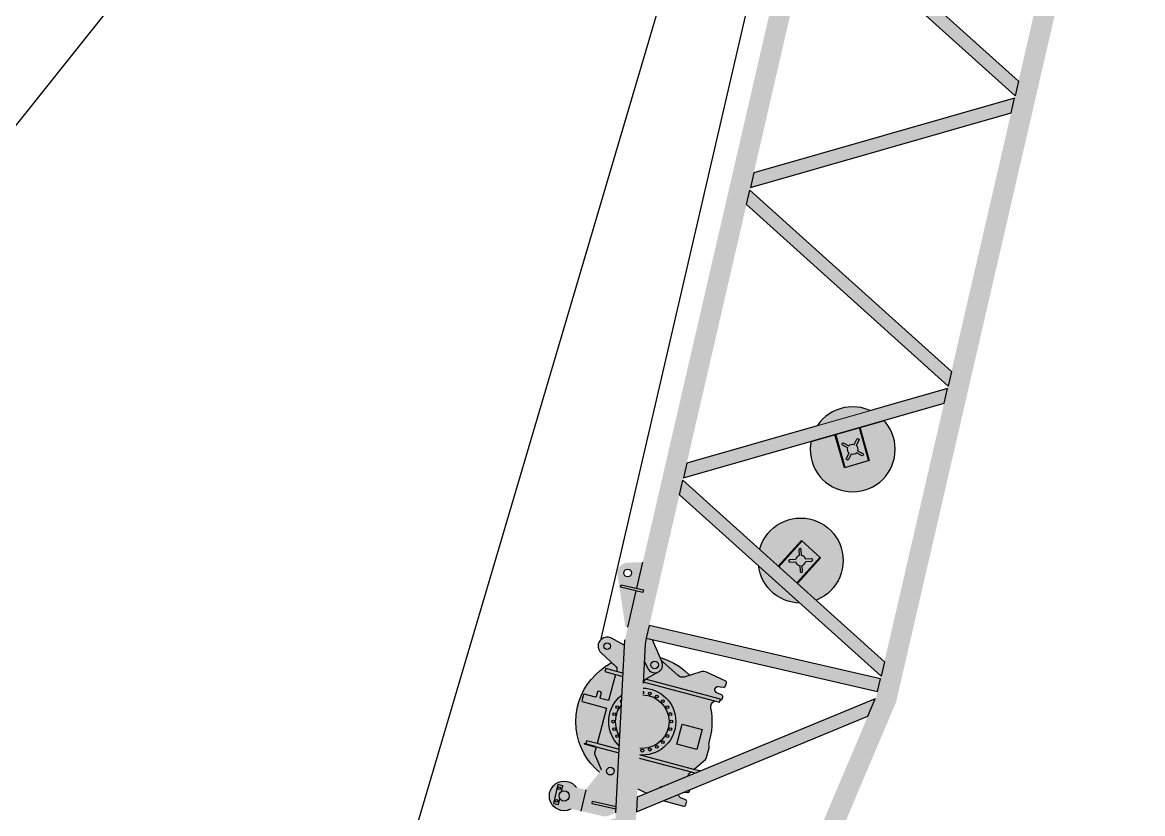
# Model space of a CAD drawing. Header units: millimetres. Extents: x -7937 to 19259, y -19600 to 24975.
# Drawn here: x -3105 to 5588, y 6346 to 12487 of the extents above; entities that cross this region are included whole.
import ezdxf
from ezdxf.enums import TextEntityAlignment as Align

# ---------------------------------------------------------------- set-up
doc = ezdxf.new("R2010")
doc.units = ezdxf.units.MM
doc.set_wipeout_variables(frame=1)
doc.layers.add('Техника. Кран LR 1400-2', color=250, linetype='Continuous')
doc.layers.add('Техника. Кран LR 1400-2 Штриховка', color=7, linetype='Continuous', true_color=0xffd147)
doc.styles.get("Standard").update_dxf_attribs({"font": ''})
doc.styles.get('Standard').set_extended_font_data('Mipgost')

# ---------------------------------------------------------------- blocks, each defined once
blk = doc.blocks.new('LR 1400-2-20241214.174253')
at = {"color": 0, "linetype": 'ByBlock', "lineweight": -2, "transparency": 16777216}
blk.add_wipeout([(6.60967891686505, -124.82512625516392), (44.39105382181879, -116.85219014032191), (77.9364568068786, -97.72875063353058), (104.04485133759954, -69.27964282628545), (120.2248699742795, -34.2195943819861), (124.93255061853415, 4.105824636619218), (117.71866755256542, 42.03944944509931), (99.27159835406019, 75.96150182972906), (71.35163615421789, 102.63500386375745), (36.62301542599471, 119.5146632890901), (6.609647994162515, 124.82512789254542), (-279.97223250265324, 140), (-8551, 140), (-8551, 143), (-8973.633902511327, 314.8446520787538), (-8973.633902511327, 314.8446520787538), (-8988.305366481673, 319.0161977137532), (-9003.53209558472, 319.9108310690881), (-9018.591119601457, 317.4860746521508), (-9032.767431006767, 311.85705671313826), (-9032.767431006767, 311.8570567131392), (-9253.96672736737, 194.68153839110164), (-9253.96672736737, 194.68153839110164), (-9211.736810735722, 239.93233000053806), (-9161.585373382117, 276.20674703739496), (-9105.388686366141, 302.1476870439774), (-9045.249186288955, 316.784644735465), (-9034.180974371731, 318.1692332564271), (-9034.180974371731, 318.1692332564271), (-9023.913612725493, 322.1519665152655), (-9019.130559143605, 332.0718091459976), (-9022.408164302622, 342.5855232284375), (-9031.980974371778, 348.0299870923618), (-9031.980974371778, 353.2787876125658), (-9034.180974371731, 353.2787876125658), (-9034.180974371731, 354), (-9152.863648276543, 354), (-9178.951363123953, 346.6547902824823), (-9428.550000000047, 194), (-9468.050000000047, 194), (-9468.050000000047, 171.70826660911553), (-9535.995345709147, 159.78868959023475), (-9547.471494381316, 206.0409361104821), (-9547.471494381316, 206.0409361104821), (-9558.886352614285, 227.5048828938834), (-9579.07487708924, 241.04827536119137), (-9603.264500620302, 243.4694555331298), (-9625.73679620472, 234.19605641705402), (-9641.17931316633, 215.42030956400504), (-9645.279339900473, 202.45852581539566), (-9656, 140), (-9656, -140.0000000000009), (-9645.322560728528, -204.20274363766657), (-9645.322560728528, -204.20274363766657), (-9635.624027088552, -226.49485985023966), (-9616.558373444856, -241.57799119419724), (-9592.632720318801, -245.8864854198364), (-9569.50309210939, -238.40181449221382), (-9552.637332925313, -220.89335461861901), (-9547.471494381316, -208.04093611054213), (-9536.00435964414, -161.82501839380802), (-9415.550000000047, -182.45857598312523), (-9415.550000000047, -195.9999999999991), (-9336.49802112719, -195.9999999999991), (-9231.096107242862, -214.05510789801974), (-9231.096107242862, -214.05510789801974), (-9244.665744712358, -198.40280583780986), (-9257.17724846297, -181.89244864191642), (-9268.576508574217, -164.59544052623914), (-9278.814225371927, -146.58658782520797), (-9278.814225371927, -146.58658782520797), (-9002.919102980755, -160.4871472021332), (-8551, -143.0000000000009), (-8551, -140.0000000000009), (-1150.030000000028, -140.0000000000009), (-1150.030000000028, -150), (-1123.6576747400677, -261.5078533574715), (-1123.6576747400677, -261.5078533574715), (-1112.478963090025, -283.0957297200421), (-1092.4402245655156, -296.859775576796), (-1068.2786169537317, -299.54617048719865), (-1045.7059442940936, -290.51985069443253), (-1030.0583864033351, -271.91463819750425), (-1024.9999999999995, -249.9999999999991), (-1024.9999999999995, -215.0000000000009), (-296.1199999998789, -215.0000000000009), (-296.1199999998789, -150.00207924330607), (-199.99302473314947, -135.76505137630738)], dxfattribs=at)
blk = doc.blocks.new('LR 1400-2-20241213.210448')
at = {"color": 0, "linetype": 'ByBlock', "lineweight": -2, "transparency": 16777216}
for points in [[(4139.999999999767, 923.7473806318012, 2.220446049250313e-16), (4139.999999999767, 480, 1.110223024625157e-16), (4239.999999999767, 480, -0.9999999999999999)], [(3899.999999999767, 130, 5.551115123125783e-17), (-3900.000000000233, 130)]]:
    blk.add_lwpolyline(points, format="xyb", dxfattribs=at)
blk = doc.blocks.new('LR 1400-2-20241213.21350401')
at = {"color": 0, "linetype": 'ByBlock', "lineweight": -2, "transparency": 16777216}
blk.add_blockref('LR 1400-2-20241213.210448', (0, 0), dxfattribs=at)
blk = doc.blocks.new('*U44')
at = {"color": 0, "linetype": 'ByBlock', "lineweight": -2, "transparency": 16777216}
blk.add_circle((0, 0), 11.00000000011537, dxfattribs=at)
blk = doc.blocks.new('*U45')
at = {"color": 0, "linetype": 'ByBlock', "lineweight": -2, "transparency": 16777216}
for p, rotation in [((-1844770.749957799, 246269.8969213701), 225), ((-1844715.755134391, 246290.5264993233), 210), ((-1844657.294886482, 246296.2194337737), 194.9999999999999), ((-1844599.353183358, 246286.5877606464), 180), ((-1844545.878656332, 246262.287862548), 165), ((-1844855.843675547, 246190.3734212787), 255), ((-1844818.531550375, 246235.7365715596), 240), ((-1844500.515506051, 246224.9757373764), 150), ((-1844466.35515624, 246177.1941448009), 135.0000000000001), ((-1844889.775246772, 246078.9571911281), 285.0000000000001), ((-1844880.143573645, 246136.8988942528), 269.9999999999999), ((-1844445.725578287, 246122.1993213927), 120.0000000000001), ((-1844884.082312322, 246020.4969432191), 299.9999999999999), ((-1844449.664316964, 246005.797370359), 90.00000000000004), ((-1844440.032643837, 246063.7390734837), 105), ((-1844863.452734369, 245965.5021198109), 315), ((-1844829.292384558, 245917.7205272354), 329.9999999999999), ((-1844511.276340234, 245906.9596930522), 60.00000000000002), ((-1844473.964215062, 245952.3228433331), 75.00000000000001), ((-1844783.929234277, 245880.4084020638), 344.9999999999999), ((-1844672.513004127, 245846.4768308381), 15.00000000000002), ((-1844614.052756218, 245852.1697652884), 30.00000000000007), ((-1844559.057932809, 245872.7993432416), 45.00000000000005)]:
    blk.add_blockref('*U44', p, dxfattribs=dict(at, rotation=rotation))
blk.add_blockref('*U44', (-1844730.454707251, 245856.1085039654), dxfattribs=at)
blk = doc.blocks.new('LR 1400-2-20241214.182441')
at = {"color": 0, "linetype": 'ByBlock', "lineweight": -2, "transparency": 16777216}
blk.add_wipeout([(509.0087378640359, 78.32690966722839), (491.1743503765848, 154.83138419615352), (461.91179089865716, 227.73339111503242), (421.9019124966619, 295.336716700813), (372.07562650859, 356.0684318473029), (313.5922429950788, 408.5154894655434), (247.81249702884708, 451.4576019033068), (176.2668884208389, 483.8956334235643), (100.62007152384946, 505.0748471330685), (22.632123657404886, 514.5024654738916), (-55.882406677094565, 511.95913569730624), (-133.09671896425922, 497.50403355239837), (-207.21426491066217, 471.4734864416989), (-276.5105488012115, 434.47314807892303), (-339.3732514054851, 387.3639067213494), (-394.3397438696009, 331.24185485052226), (-440.1311187564917, 267.41278634746686), (-475.68194643310227, 197.36181453759514), (-500.1650644615314, 122.7188180033886), (-513.0108232184277, 45.2205181384295), (-513.920339954092, -33.32992921425637), (-502.8724529086009, -111.1048878566728), (-480.1242136832653, -186.29476491566538), (-446.2049064114044, -257.15011470801767), (-401.9037328846089, -322.0223431586288), (-348.2514501651238, -379.4020657005508), (-286.49638792270844, -427.9542261821907), (-218.0754035014971, -466.5491596687492), (-144.58045050640365, -494.2888763985309), (-67.72153875902414, -510.5279553443346), (10.71305256487336, -514.8885612486445), (88.89838289385017, -507.26923573070667), (165.01531122136407, -487.84725792247025), (237.29282212764267, -457.07451970839054), (304.04923206172873, -415.6670115400427), (363.73131713558996, -364.58816345949265), (414.9504520424463, -305.02642893645543), (456.51491925374535, -238.3676330769414), (487.4576367554955, -166.1627285786568), (507.0586591816744, -90.09170965654721), (514.8619288100009, -11.92452355453156), (514.9999999999584, -2.2737367544323206e-13)], dxfattribs=at)
at = {"layer": 'Техника. Кран LR 1400-2 Штриховка', "true_color": 0xadadad, "transparency": 16777216}
h = blk.add_hatch(color=253, dxfattribs=at)
h.dxf.hatch_style = 1
edge = h.paths.add_edge_path()
edge.add_arc((0, 0), 514.999999999958, 0, 360)
at = {"color": 0, "linetype": 'ByBlock', "lineweight": -2, "transparency": 16777216}
blk.add_circle((0, 0), 514.999999999958, dxfattribs=at)
blk.add_wipeout([(-566.6660007522441, -459.57340693939466), (-565.7189708961249, -465.34898871302084), (-562.6338099383091, -470.32251786610664), (-557.8802056675864, -473.73681967022287), (-552.1818512426689, -475.0720976263982), (-552.1818512426689, -475.0720976263983), (-530.8456600750796, -475.7940587318151), (-530.8456600750796, -475.7940587318151), (-525.6003951675966, -474.958383586154), (-520.9775203910899, -472.34300871828407), (-517.5595335031487, -468.2774801508516), (-515.7771123382262, -463.27406814607093), (-515.7771123382262, -463.2740681460708), (-510.6041179969907, -437.99274348141614), (-510.2659376049413, -427.99846341612295), (-510.2659376049413, -427.99846341612295), (-503.89721259349284, -411.98473987246473), (-488.7969894212784, -403.67912369101975), (-471.8622558346855, -406.8751835082461), (-460.82790745101823, -420.1131272969171), (-459.29510927153746, -429.72318341583), (-459.63328966498364, -439.71746348118165), (-456.1810792027972, -465.2906425987602), (-456.1810792027972, -465.2906425987602), (-454.64811448098686, -470.58404943242215), (-451.3072409758825, -474.96682263758134), (-446.6092367237801, -477.847602530631), (-441.18799496488634, -478.83769067650417), (-416.1460979273542, -479.67519300541596), (-416.1460979273542, -479.67519300541596), (-413.5478646870331, -479.4221736962727), (-411.10365031340893, -478.5053035649687), (-408.9800239767056, -476.98706579572183), (-407.3217073022386, -474.97092578344746), (-407.3217073022387, -474.97092578344746), (-389.92866324493656, -447.0690977848136), (-389.92866324493656, -447.0690977848136), (-385.97343419840126, -442.4955905635984), (-380.8651698574897, -439.26040269634336), (-375.0398779601977, -437.6396684724783), (-368.9947669855318, -437.77172307117144), (-368.9947669855318, -437.77172307117144), (-324.987965830136, -439.2607985397916), (-324.987965830136, -439.2607985397916), (-322.0474298256241, -439.5791258902299), (-319.18599611609244, -440.32764537683227), (-316.46624485977594, -441.4899867206865), (-313.9476575898006, -443.04072927165544), (-295.6003665479365, -456.3033643356757), (-298.1015829998067, -530.2220725437509), (-273.1158828367478, -531.0675235240487), (-271.1832977267912, -473.95363610697666), (-176.04716774541868, -542.7243211418972), (-176.04716774541868, -542.7243211418972), (-172.26928684079817, -545.0504349686909), (-168.18965995650788, -546.7939469846156), (-163.89750939230436, -547.9167262144308), (-159.486705385614, -548.394217239751), (-81.10810707230097, -551.0463447503861), (-81.10810707230097, -551.0463447503861), (-75.23925099922346, -550.6681600481547), (-69.5569435252883, -549.1522850377526), (-64.27955254005069, -546.5569739457187), (-59.609885219484354, -542.9819631218562), (-59.609885219484326, -542.9819631218562), (-59.609885219484326, -542.9819631218562), (-58.802106849514345, -542.297333730379), (-57.86938370030932, -541.7960844654395), (-56.852677097177846, -541.5002281120954), (-55.796636569779146, -541.422757452121), (-55.796636569779096, -541.422757452121), (-55.796636569779245, -541.4227574521209), (15.623243098817923, -543.3194766475514), (86.70357441531932, -536.1095352109236), (156.28790788143155, -519.9102361007734), (223.24413330526946, -494.9851356481089), (223.2441333052706, -494.98513564810844), (223.2441333052706, -494.98513564810844), (239.15537457076528, -490.780181446028), (255.5698945704982, -491.9687821480046), (270.7093492079018, -498.42216511605864), (282.93353457935194, -509.4411728052654), (282.93353457935194, -509.4411728052654), (281.5666607823227, -549.8365352858673), (297.4044690812011, -550.3724454451003), (298.822903273162, -556.486168550211), (298.822903273162, -556.486168550211), (300.06634089885813, -559.4974534873504), (302.211735271038, -561.9492399971136), (305.03137478656726, -563.5812960942209), (308.22598363738547, -564.22039576713), (326.3979989332151, -564.8451396151794), (326.3979989332151, -564.8451396151794), (331.7112404192169, -564.0629645263733), (336.40841340374755, -561.4593326569426), (339.8873959882028, -557.3679987503568), (341.70222384342964, -552.3134233167511), (346.87521818513096, -527.0320986522128), (347.21339857718016, -517.0378185869193), (347.21339857718016, -517.0378185869193), (353.5821235887563, -501.02409504354716), (368.6823467609586, -492.7184788625335), (385.6170803472403, -495.9145386802297), (396.65142873025513, -509.1524824691603), (398.0787562252959, -515.4286469089566), (397.84604651760367, -528.756818651862), (401.29825697979004, -554.3299977694986), (401.29825697979004, -554.3299977694986), (402.7672576317395, -559.495689402007), (405.96171917350364, -563.8128352665551), (410.47214950097447, -566.7280284365912), (415.7203649105509, -567.867575702956), (415.72036491055087, -567.867575702956), (441.0191423776564, -568.7236204043147), (441.0191423776564, -568.7236204043147), (444.5434859561048, -568.3207294025343), (447.70596116400276, -566.7138475220909), (450.10934153469344, -564.1048090762176), (451.4517476130282, -560.8213254476432), (451.4517476130282, -560.8213254476432), (485.85398117452917, -399.1554323993622), (485.85398117452917, -399.15543239936244), (487.14974024942705, -388.1478009115268), (486.39867379954904, -377.08964366268845), (483.6264113296206, -366.35831087733527), (478.9275539419619, -356.320000172709), (410.5385580142033, -239.67700597690407), (410.5385580142033, -239.67700597690407), (405.48270893348166, -227.72335781162963), (403.6738465633275, -214.87114666677041), (405.2338530012542, -201.986361286337), (410.05761419329843, -189.93718528345903), (410.05761419329843, -189.93718528345903), (502.7511789230636, -24.594007130421005), (502.7511789230636, -24.594007130421005), (508.65401361460596, -9.685340437561763), (510.39955847616244, 6.254072132879628), (507.8632650197881, 22.08691822755236), (501.2261033952242, 36.68348924693464), (501.2261033952242, 36.683489246934414), (501.2261033952242, 36.683489246934414), (495.73190565505314, 47.86508164058887), (492.6653669136648, 59.9402858795861), (492.1587011739579, 72.38847880443018), (494.2337533598771, 84.6729558259251), (494.2337533598771, 84.6729558259251), (576.190133598168, 379.2607531120889), (576.190133598168, 379.2607531120889), (578.0324870195918, 408.02889058864935), (568.1253250782598, 435.1000586880857), (548.1488215646312, 455.88320828985934), (521.4908284011207, 466.8536868798724), (492.67232361198995, 466.15099084418534), (466.5806903563772, 453.89429169415644), (447.69189621834124, 432.2534275116054), (372.8629731130791, 298.77650276251416), (372.8629731130791, 298.77650276251416), (367.92960815748455, 292.2554050820945), (361.4186545380454, 287.30865991904284), (353.81382405526494, 284.30377089100284), (345.6800948153254, 283.46397722943266), (345.68009481532545, 283.46397722943266), (334.79015519516577, 283.8324644067329), (337.6649570199666, 368.7917797355917), (312.6792568573732, 369.6372307159477), (309.80445503257255, 284.6779153869725), (99.92457366269115, 291.77970362122915), (102.12274621147695, 356.74252404522895), (107.28897643927517, 361.5705738817928), (147.26609670138026, 360.21785231318836), (152.4323269296441, 365.04590214992686), (153.10868771420832, 385.03446228039707), (148.2806378775279, 390.20069250912684), (108.30351761635426, 391.5534140768002), (103.47546777920832, 396.719644306228), (106.51909130718592, 486.66816489328676), (101.69104147236827, 491.8343951217835), (51.7196411448534, 493.5252970824952), (46.55341091752082, 488.6972472459315), (39.95889327023209, 293.8087859737575), (-244.8780885874292, 303.446927148791), (-242.0032867626286, 388.4062424776498), (-266.98898692568747, 389.25169345806376), (-266.59464261354856, 400.9057916678141), (-270.5923546398989, 401.04106382466875), (-273.52332038478903, 314.4219303510622), (-269.52560835890455, 314.2866581942658), (-269.86378875048814, 304.29237812903057), (-321.012973090168, 306.02313323109433), (-321.012973090168, 306.02313323109433), (-322.6722534784866, 305.94120378519347), (-324.2950725129967, 305.585701011089), (-325.8366416241861, 304.9664365146166), (-327.2544146785511, 304.10050152428494), (-465.4094725889154, 203.0597529042284), (-465.4094725889154, 203.0597529042284), (-475.37579996970715, 193.87423271768444), (-483.0261675692681, 182.6861435979954), (-487.9701910217364, 170.0663934158415), (-489.9555857884697, 156.65894510608655), (-494.6901112785563, 16.73902419302658), (-559.4927964205854, -273.03989812469797), (-560.6979938349685, -283.200281973055)], dxfattribs=at)
at = {"layer": 'Техника. Кран LR 1400-2 Штриховка', "transparency": 16777216}
h = blk.add_hatch(color=256, dxfattribs=at)
h.dxf.hatch_style = 1
edge = h.paths.add_edge_path()
edge.add_arc((-551.6745806541642, -460.0806775283046), 15.00000000024963, 178.0619995570255, 268.0619995585736)
edge.add_line((-552.1818512426689, -475.0720976263983), (-530.8456600750796, -475.7940587318153))
edge.add_arc((-530.5398676379192, -460.8341593323046), 14.96302439542575, 268.8289910241625, 350.6152978761469)
edge.add_line((-515.7771123382263, -463.2740681460709), (-510.6041179969907, -437.9927434814163))
edge.add_line((-510.6041179969907, -437.9927434814163), (-510.2659376049414, -427.9984634161228))
edge.add_arc((-484.7805234382306, -428.8608234157148), 25.50000000034669, -1.9380004406617104, 178.0619995605148, ccw=False)
edge.add_line((-459.2951092715375, -429.7231834158301), (-459.6332896649837, -439.7174634811818))
edge.add_line((-459.6332896649837, -439.7174634811818), (-456.1810792027973, -465.2906425987603))
edge.add_arc((-441.2490708998377, -463.8350254841393), 15.00278951208844, 185.5677727875016, 270.2332501542845)
edge.add_line((-441.1879949648865, -478.8376906765043), (-416.1460979273543, -479.6751930054161))
edge.add_arc((-415.8079175364498, -469.6809129378422), 10.00000000229483, 268.0619995671958, 328.0619995521174)
edge.add_line((-407.3217073022388, -474.9709257834475), (-389.9286632449366, -447.0690977848135))
edge.add_arc((-372.4644788180582, -458.1753330012105), 20.69652623939487, 80.34895760587551, 147.5459430863793, ccw=False)
edge.add_line((-368.9947669855319, -437.7717230711714), (-324.9879658301361, -439.2607985397917))
edge.add_arc((-325.6643266143364, -459.2493586718571), 20.00000000158996, 54.138108639451275, 88.06199956005042, ccw=False)
edge.add_line((-313.9476575898007, -443.0407292716554), (-295.6003665479366, -456.3033643356757))
edge.add_line((-295.6003665479366, -456.3033643356757), (-298.1015829998069, -530.222072543751))
edge.add_line((-298.1015829998069, -530.222072543751), (-273.1158828367479, -531.0675235240487))
edge.add_line((-273.1158828367479, -531.0675235240487), (-271.1832977267914, -473.9536361069768))
edge.add_line((-271.1832977267914, -473.9536361069768), (-176.0471677454188, -542.7243211418972))
edge.add_arc((-158.4721642128555, -518.4113770544126), 29.99999998951279, 234.1381086316732, 268.0619995659868)
edge.add_line((-159.4867053856142, -548.394217239751), (-81.10810707230121, -551.0463447503862))
edge.add_arc((-80.09356589560514, -521.063504554567), 30.00000000012074, 268.0619995591481, 313.061999559825)
edge.add_arc((-55.95701121145081, -546.4730504054833), 5.052838701212607, 88.18115436791498, 136.297335173217, ccw=False)
edge.add_arc((-5.246850580632369, 16.41482724450896), 560.123246940991, 264.8221477630177, 294.0748564706391)
edge.add_arc((243.8007516181767, -540.5639184703631), 50.00000000020766, 38.49562770801498, 114.2759881492116, ccw=False)
edge.add_line((282.9335345793515, -509.4411728052655), (281.5666607823223, -549.8365352858673))
edge.add_line((281.5666607823223, -549.8365352858673), (297.4044690812007, -550.3724454451003))
edge.add_line((297.4044690812007, -550.3724454451003), (298.8229032731615, -556.486168550211))
edge.add_arc((308.564164027853, -554.2261157038846), 9.99999999795404, 193.0619995510209, 268.0619995688569)
edge.add_line((308.2259836373851, -564.22039576713), (326.3979989332147, -564.8451396151795))
edge.add_arc((326.9052695212292, -549.8537195175498), 14.9999999997693, 268.0619995603851, 350.5619995601007)
edge.add_line((341.7022238434292, -552.3134233167511), (346.8752181851305, -527.0320986522129))
edge.add_line((346.8752181851305, -527.0320986522129), (347.2133985771798, -517.0378185869195))
edge.add_arc((372.6988127432558, -517.9001785867126), 25.49999999971909, 5.561999559916387, 178.0619995600148, ccw=False)
edge.add_line((398.0787562252954, -515.4286469089566), (397.8460465176031, -528.756818651862))
edge.add_line((397.8460465176031, -528.756818651862), (401.2982569797896, -554.3299977694987))
edge.add_arc((416.2276354974808, -552.876155606403), 14.99999999865647, 185.561999559241, 268.0619995643848)
edge.add_line((415.7203649105504, -567.867575702956), (441.019142377656, -568.7236204043147))
edge.add_arc((441.6625103755482, -558.7352872834467), 10.00903196688573, 266.3145584196602, 347.9704828948169)
edge.add_line((451.4517476130277, -560.8213254476432), (485.8539811745286, -399.1554323993623))
edge.add_arc((427.1680122814155, -386.6671556805758), 60.00000000273683, 347.9867466362554, 390.3835377300151)
edge.add_line((478.9275539419614, -356.3200001727091), (410.5385580142029, -239.6770059769042))
edge.add_arc((453.6715093969833, -214.3877097209936), 50.00000000108515, 150.7244353996749, 210.3835377299616, ccw=False)
edge.add_line((410.0576141932979, -189.9371852834593), (502.751178923063, -24.59400713042123))
edge.add_arc((450.3896699803879, 4.760544854778939), 60.02847108669069, 330.7244353988233, 392.1269329343806)
edge.add_arc((552.0384254443894, 68.59129280904655), 60.00000000155409, 164.4530618371462, 212.1269329341766, ccw=False)
edge.add_line((494.2337533598766, 84.67295582592487), (576.1901335981674, 379.2607531120884))
edge.add_arc((508.7513495015601, 398.0226932987507), 69.99999999997648, 344.4530618364695, 510.7244353986796)
edge.add_line((447.6918962183408, 432.253427511605), (372.8629731130786, 298.7765027625137))
edge.add_arc((346.6946359898537, 313.4468174283745), 30.0000000031687, 268.06199956348684, 330.7244353950572, ccw=False)
edge.add_line((345.680094815325, 283.4639772294322), (334.7901551951654, 283.8324644067325))
edge.add_line((334.7901551951654, 283.8324644067325), (337.6649570199661, 368.7917797355913))
edge.add_line((337.6649570199661, 368.7917797355913), (312.6792568573728, 369.6372307159472))
edge.add_line((312.6792568573728, 369.6372307159472), (309.8044550325722, 284.677915386972))
edge.add_line((309.8044550325722, 284.677915386972), (99.92457366269082, 291.7797036212287))
edge.add_line((99.92457366269082, 291.7797036212287), (102.1227462114766, 356.7425240452285))
edge.add_line((102.1227462114766, 356.7425240452285), (107.2889764392748, 361.5705738817924))
edge.add_line((107.2889764392748, 361.5705738817924), (147.2660967013799, 360.2178523131879))
edge.add_line((147.2660967013799, 360.2178523131879), (152.4323269296438, 365.0459021499264))
edge.add_line((152.4323269296438, 365.0459021499264), (153.1086877142079, 385.0344622803968))
edge.add_line((153.1086877142079, 385.0344622803968), (148.2806378775276, 390.2006925091264))
edge.add_line((148.2806378775276, 390.2006925091264), (108.3035176163539, 391.5534140767995))
edge.add_line((108.3035176163539, 391.5534140767995), (103.475467779208, 396.7196443062276))
edge.add_line((103.475467779208, 396.7196443062276), (106.5190913071856, 486.6681648932863))
edge.add_line((106.5190913071856, 486.6681648932863), (101.6910414723679, 491.834395121783))
edge.add_line((101.6910414723679, 491.834395121783), (51.71964114485309, 493.5252970824949))
edge.add_line((51.71964114485309, 493.5252970824949), (46.55341091752052, 488.6972472459311))
edge.add_line((46.55341091752052, 488.6972472459311), (39.95889327023178, 293.808785973757))
edge.add_line((39.95889327023178, 293.808785973757), (-244.8780885874294, 303.4469271487906))
edge.add_line((-244.8780885874294, 303.4469271487906), (-242.0032867626287, 388.4062424776494))
edge.add_line((-242.0032867626287, 388.4062424776494), (-266.9889869256876, 389.2516934580635))
edge.add_line((-266.9889869256876, 389.2516934580635), (-266.5946426135488, 400.9057916678139))
edge.add_line((-266.5946426135488, 400.9057916678139), (-270.592354639899, 401.0410638246685))
edge.add_line((-270.592354639899, 401.0410638246685), (-273.5233203847893, 314.4219303510617))
edge.add_line((-273.5233203847893, 314.4219303510617), (-269.5256083589047, 314.2866581942653))
edge.add_line((-269.5256083589047, 314.2866581942653), (-269.8637887504883, 304.2923781290301))
edge.add_line((-269.8637887504883, 304.2923781290301), (-321.0129730901681, 306.0231332310941))
edge.add_arc((-321.3511534829107, 296.0288531747954), 9.999999991088321, 88.06199955448565, 126.180154087195)
edge.add_line((-327.2544146785513, 304.1005015242845), (-465.4094725889154, 203.0597529042279))
edge.add_arc((-429.9899053960292, 154.6298627537268), 60.00000000100822, 126.1801540716763, 178.0619995601595)
edge.add_line((-489.9555857884698, 156.6589451060863), (-494.6901112785563, 16.73902419302613))
edge.add_line((-494.6901112785563, 16.73902419302613), (-559.4927964205854, -273.0398981246981))
edge.add_line((-559.4927964205854, -273.0398981246981), (-560.6979938349687, -283.2002819730551))
edge.add_line((-560.6979938349687, -283.2002819730551), (-566.6660007522441, -459.5734069393948))
at = {"color": 0, "linetype": 'ByBlock', "lineweight": -2, "transparency": 16777216}
blk.add_lwpolyline([(-566.6660007522441, -459.5734069393948, 0.4142135623810081), (-552.1818512426689, -475.0720976263983), (-530.8456600750796, -475.7940587318153, 0.3728222956046646), (-515.7771123382263, -463.2740681460709), (-510.6041179969907, -437.9927434814163), (-510.2659376049414, -427.9984634161228, -1.000000000010266), (-459.2951092715375, -429.7231834158301), (-459.6332896649837, -439.7174634811818), (-456.1810792027973, -465.2906425987603, 0.38719931855111), (-441.1879949648865, -478.8376906765043), (-416.1460979273543, -479.6751930054161, 0.2679491923606074), (-407.3217073022388, -474.9709257834475), (-389.9286632449366, -447.0690977848135, -0.3019034481198672), (-368.9947669855319, -437.7717230711714), (-324.9879658301361, -439.2607985397917, -0.1491115122826179), (-313.9476575898007, -443.0407292716554), (-295.6003665479366, -456.3033643356757), (-298.1015829998069, -530.222072543751), (-273.1158828367479, -531.0675235240487), (-271.1832977267914, -473.9536361069768), (-176.0471677454188, -542.7243211418972, 0.1491115123437897), (-159.4867053856142, -548.394217239751), (-81.10810707230121, -551.0463447503862, 0.1989123673827284), (-59.60988521948457, -542.9819631218561, -0.2130864566517592), (-55.79663656977937, -541.422757452121, 0.1283367206077208), (223.2441333052702, -494.9851356481086, -0.3432559838100009), (282.9335345793515, -509.4411728052655), (281.5666607823223, -549.8365352858673), (297.4044690812007, -550.3724454451003), (298.8229032731615, -556.486168550211, 0.3394542589501673), (308.2259836373851, -564.22039576713), (326.3979989332147, -564.8451396151795, 0.3763733489116417), (341.7022238434292, -552.3134233167511), (346.8752181851305, -527.0320986522129), (347.2133985771798, -517.0378185869195, -0.9366022079928678), (398.0787562252954, -515.4286469089566), (397.8460465176031, -528.756818651862), (401.2982569797896, -554.3299977694987, 0.376373348938682), (415.7203649105504, -567.867575702956), (441.019142377656, -568.7236204043147, 0.3721744573502525), (451.4517476130277, -560.8213254476432), (485.8539811745286, -399.1554323993623, 0.1871304213809132), (478.9275539419614, -356.3200001727091), (410.5385580142029, -239.6770059769042, -0.2663555858494011), (410.0576141932979, -189.9371852834593), (502.751178923063, -24.59400713042123, 0.2745189609321836), (501.2261033952236, 36.68348924693419, -0.2110697127899735), (494.2337533598766, 84.67295582592487), (576.1901335981674, 379.2607531120884, 0.886838403399327), (447.6918962183408, 432.253427511605), (372.8629731130786, 298.7765027625137, -0.2804397705923102), (345.680094815325, 283.4639772294322), (334.7901551951654, 283.8324644067325), (337.6649570199661, 368.7917797355913), (312.6792568573728, 369.6372307159472), (309.8044550325722, 284.677915386972), (99.92457366269082, 291.7797036212287), (102.1227462114766, 356.7425240452285), (107.2889764392748, 361.5705738817924), (147.2660967013799, 360.2178523131879), (152.4323269296438, 365.0459021499264), (153.1086877142079, 385.0344622803968), (148.2806378775276, 390.2006925091264), (108.3035176163539, 391.5534140767995), (103.475467779208, 396.7196443062276), (106.5190913071856, 486.6681648932863), (101.6910414723679, 491.834395121783), (51.71964114485309, 493.5252970824949), (46.55341091752052, 488.6972472459311), (39.95889327023178, 293.808785973757), (-244.8780885874294, 303.4469271487906), (-242.0032867626287, 388.4062424776494), (-266.9889869256876, 389.2516934580635), (-266.5946426135488, 400.9057916678139), (-270.592354639899, 401.0410638246685), (-273.5233203847893, 314.4219303510617), (-269.5256083589047, 314.2866581942653), (-269.8637887504883, 304.2923781290301), (-321.0129730901681, 306.0231332310941, 0.1678726383899486), (-327.2544146785513, 304.1005015242845), (-465.4094725889154, 203.0597529042279, 0.2303252307081442), (-489.9555857884698, 156.6589451060863), (-494.6901112785563, 16.73902419302613), (-559.4927964205854, -273.0398981246981), (-560.6979938349687, -283.2002819730551), (-566.6660007522441, -459.5734069393948)], format="xyb", dxfattribs=at)
for points in [[(-269.5256083589047, 314.2866581942653), (-266.9889869256876, 389.2516934580635)], [(-269.8637887504883, 304.2923781290301), (-295.6003665479366, -456.3033643356757)], [(-271.1832977267914, -473.9536361069768), (-244.8780885874294, 303.4469271487906)], [(309.8044550325722, 284.677915386972), (282.9335345788859, -509.441172805673)], [(297.4044690812007, -550.3724454451003), (306.5523609463125, -550.681986266165), (334.7901551951654, 283.8324644067325)], [(-110.2573026106693, -301.4437380686286), (49.65117843262851, -306.854624342348), (44.2402921593748, -466.7631053861114), (-115.6681888857856, -461.3522191123338), (-110.2573026106693, -301.4437380686286)]]:
    blk.add_lwpolyline(points, dxfattribs=at)
for centre, radius in [((508.7513495013118, 398.0226932985825), 25.49999999964268), ((-430.0640562917106, 154.7361477856175), 49.89634390236888), ((0, 0), 260.0000000001683), ((0, 0), 207.4999999997328), ((450.4189637200907, 4.770442485634703), 49.99999999946546), ((-499.9327710380312, -285.256418756966), 50.80000000020138)]:
    blk.add_circle(centre, radius, dxfattribs=at)
blk.add_blockref('*U45', (1844664.903945304, -246071.3481323059), dxfattribs=at)
blk = doc.blocks.new('LR 1400-2-20241214.181627')
at = {"color": 0, "linetype": 'ByBlock', "lineweight": -2, "transparency": 16777216}
blk.add_wipeout([(324.0136363635372, 62.57126697144645), (306.27173666406327, 122.87238632301921), (277.4179946178485, 178.71557364187925), (238.49925260161112, 228.07478271042476), (190.92752117280037, 269.1592124723662), (136.42874992623058, 300.47827907105136), (76.98020833109604, 320.8956957100478), (14.738748433700279, 329.67069826501506), (-48.0374478738109, 326.484920940777), (-109.07079793201552, 311.4539468981055), (-166.14695127185905, 285.12311478202025), (-217.1951284457218, 248.44773329491431), (-260.363250959444, 202.75842164942037), (-294.08513651686616, 149.712833383751), (-317.1373216667723, 91.23551504738009), (-328.6834502702526, 29.44808174358684), (-328.30461733086634, -33.40775717057329), (-316.0145672833566, -95.05152952292462), (-292.2591953319268, -153.24673811820355), (-257.90036993002127, -205.88200307431623), (-214.1846633380899, -251.0476647783916), (-162.69812474570804, -287.1050682314135), (-105.30873683403799, -312.7460150766975), (-44.09864351161111, -327.0402263336583), (18.711392331609392, -329.4690938418158), (80.84256030428615, -319.9444958791797), (140.04068001468258, -298.81199430571706), (194.15798497082574, -266.83829723636603), (241.23104567885173, -225.18344211025453), (279.55200481224557, -175.35870838195876), (307.7305399693904, -119.17178680410063), (324.74430594913, -58.661194614092324), (329.9999999999009, -1.1368683772161603e-13)], dxfattribs=at)
at = {"layer": 'Техника. Кран LR 1400-2 Штриховка', "true_color": 0xadadad, "transparency": 16777216}
h = blk.add_hatch(color=253, dxfattribs=at)
h.dxf.hatch_style = 1
edge = h.paths.add_edge_path()
edge.add_arc((0, 0), 329.9999999999009, 0, 360)
at = {"layer": 'Техника. Кран LR 1400-2 Штриховка', "transparency": 16777216}
h = blk.add_hatch(color=256, dxfattribs=at)
h.dxf.hatch_style = 1
h.paths.add_polyline_path([(-178.9717847462744, -15.15718526649289), (56.4968461249955, -145.6300325407065), (153.4306108169258, 29.30951491137967), (-82.03802005480975, 159.7823621858261)])
at = {"color": 0, "linetype": 'ByBlock', "lineweight": -2, "transparency": 16777216}
for p, q in [((-31.96150625124574, 78.76206014398485), (-19.39672118145972, 34.98238424316514)), ((-2.107311744708568, 39.94445189432008), (-14.67209681402892, 83.72412779502338)), ((78.76683189021423, 31.94974481494864), (34.98528025252745, 19.39149724956951)), ((39.94476612168364, 2.101347048330354), (83.7263177591376, 14.65959461368038)), ((-39.94476612168364, -2.101347047952004), (-83.72631776100025, -14.6595946138259)), ((-78.76683189207688, -31.94974481512327), (-34.98528025276028, -19.39149724924937)), ((2.107311743544415, -39.94445189437829), (14.6720968130976, -83.72412779502338)), ((31.96150625031441, -78.76206014398485), (19.3967211805284, -34.98238424368901))]:
    blk.add_line(p, q, dxfattribs=at)
blk.add_lwpolyline([(-178.9717847462744, -15.15718526649289), (56.4968461249955, -145.6300325407065), (153.4306108169258, 29.30951491137967), (-82.03802005480975, 159.7823621858261)], close=True, dxfattribs=at)
for points in [[(150.5225978763774, 24.06132848793641), (-84.94603299489245, 154.5341757616261)], [(-176.0637718054932, -9.90899884267128), (59.40485906694084, -140.3818461173796)]]:
    blk.add_lwpolyline(points, dxfattribs=at)
blk.add_circle((0, 0), 329.9999999999009, dxfattribs=at)
for centre, radius, start, end in [((-23.31680153263733, 81.24309396950412), 8.993689371777489, 16.01350092024774, 196.0135009202477), ((0, 0), 39.99999999908677, 119.0071020663251, 183.0113441247688), ((0, 0), 39.99999999908677, 28.99854642495994, 93.01989977564821), ((0, 0), 39.99999999908677, 299.0071020663252, 3.011344124768882), ((81.24657482467592, 23.30466971429996), 8.993689371824473, 286.0049452715196, 106.0049452715196), ((-81.24657482653856, -23.30466971447458), 8.993689371832716, 106.0049452715196, 286.0049452715196), ((0, 0), 39.99999999908677, 208.9985464249599, 273.0198997756482), ((23.31680153170601, -81.24309396950412), 8.993689371737343, 196.0135009202477, 16.01350092024774)]:
    blk.add_arc(centre, radius, start, end, dxfattribs=at)
blk = doc.blocks.new('LR 1400-2-20241214.181141')
at = {"color": 0, "linetype": 'ByBlock', "lineweight": -2, "transparency": 16777216}
blk.add_wipeout([(451.9705895427614, 920.4999999805291), (568.125, 920.4999999808492), (-451.9705895408987, -920.4999999808207), (-568.125, -920.4999999805007)], dxfattribs=at)
at = {"layer": 'Техника. Кран LR 1400-2 Штриховка', "transparency": 16777216}
h = blk.add_hatch(color=256, dxfattribs=at)
h.dxf.hatch_style = 1
h.paths.add_polyline_path([(568.125, 920.4999999808497), (-451.9705895408988, -920.4999999808206), (-568.125, -920.4999999805004), (451.9705895427614, 920.4999999805295)])
at = {"color": 0, "linetype": 'ByBlock', "lineweight": -2, "transparency": 16777216}
blk.add_lwpolyline([(568.125, 920.4999999808497), (-451.9705895408988, -920.4999999808206), (-568.125, -920.4999999805004), (451.9705895427614, 920.4999999805295)], close=True, dxfattribs=at)
blk = doc.blocks.new('LR 1400-2-20241214.181145')
at = {"color": 0, "linetype": 'ByBlock', "lineweight": -2, "transparency": 16777216}
blk.add_wipeout([(-50.799999999115244, 920.4999999788706), (50.799999999115244, 920.4999999791326), (50.799999999115244, -920.4999999791326), (-50.799999999115244, -920.4999999788705)], dxfattribs=at)
at = {"layer": 'Техника. Кран LR 1400-2 Штриховка', "transparency": 16777216}
h = blk.add_hatch(color=256, dxfattribs=at)
h.dxf.hatch_style = 1
h.paths.add_polyline_path([(-50.79999999911524, 920.4999999788706), (-50.79999999911524, -920.4999999788706), (50.79999999911524, -920.4999999791326), (50.79999999911524, 920.4999999791326)])
at = {"color": 0, "linetype": 'ByBlock', "lineweight": -2, "transparency": 16777216}
blk.add_lwpolyline([(-50.79999999911524, 920.4999999788706), (-50.79999999911524, -920.4999999788706), (50.79999999911524, -920.4999999791326), (50.79999999911524, 920.4999999791326)], close=True, dxfattribs=at)
blk = doc.blocks.new('LR 1400-2-20241214.182618')
at = {"color": 0, "linetype": 'ByBlock', "lineweight": -2, "transparency": 16777216}
blk.add_blockref('LR 1400-2-20241214.182441', (4401.549179070164, 805.2638521968038), dxfattribs=at)
for points in [[(3812.0185615680343, 1302.7196148352505), (3794.7539001067044, 1335.4752473986077), (3767.9752275328906, 1361.046768573236), (3734.458616443847, 1376.7832478842456), (3697.6786433086168, 1381.0533270605292), (3661.4481885180044, 1373.4143385368175), (3629.5231653814944, 1354.6581956035461), (3605.213154747492, 1326.7292968967467), (3591.038309703272, 1292.5229558475735), (3588.468098116935, 1255.5852513655475), (3597.7689668758057, 1219.7454154238155), (3617.9767200578863, 1188.7188669317243), (3646.9964745166653, 1165.7220443000606), (3681.8198307539947, 1153.1389659657252), (3718.836745563722, 1152.27408564489), (3754.2097754521515, 1163.2170631424597), (3784.2718940316045, 1184.8334695624671), (3805.906642733277, 1214.882390485114), (3816.8712056426134, 1250.2487355070014), (3817.9794311332516, 1266.1755587655357)], [(4692.666922129691, 865.3837306077187), (4705.748762471537, 864.3007713100664), (4718.282029492849, 860.3989044053087), (4729.666841527822, 853.8648855425979), (4739.35828558635, 845.0114534606114), (4739.35828558635, 845.0114534606109), (4806.098611925263, 769.0620219101547), (4806.098611925263, 769.0620219101547), (4824.526351884065, 755.2008687373748), (4846.820996867213, 749.3134268188583), (4869.689670125104, 752.2692601518231), (4889.754712021444, 763.6317977630531), (4889.754712021444, 763.6317977630533), (5039.200000001583, 870.3711498263292), (5039.200000000653, 920.4999999613503), (5038.379338339204, 924.2499999805004), (5007.349364911672, 920.4999999610009), (4991.946550365073, 917.8740181909525)]]:
    blk.add_wipeout(points, dxfattribs=at)
at = {"layer": 'Техника. Кран LR 1400-2 Штриховка', "true_color": 0xadadad, "transparency": 16777216}
h = blk.add_hatch(color=253, dxfattribs=at)
h.dxf.hatch_style = 1
edge = h.paths.add_edge_path()
edge.add_arc((3702.979431133252, 1266.175558765535), 115, 0, 360)
at = {"color": 0, "linetype": 'ByBlock', "lineweight": -2, "transparency": 16777216}
blk.add_circle((3702.979431133252, 1266.175558765535), 115, dxfattribs=at)
blk.add_wipeout([(4837.758343604393, -890.8311374174662), (4980.300692489372, -915.8314654714194), (3820.5837531378497, 712.4301313039327), (3709.6993075101645, 692.9822441430301)], dxfattribs=at)
blk.add_wipeout([(470, -297.1179168676608), (500.0000000000009, -297.1179168676608), (500.0000000000009, -295.2011416180794), (517.2613233546726, -294.49144893157063), (4999.999999999998, -1080.7134971378255), (4999.999999999998, -1079.4999999965075), (13271.999999999996, -1079.500000017175), (13271.999999999996, -920.5000000178734), (4999.999999999998, -920.4999999965694), (4999.999999999998, -919.2865028975066), (515.5581688433876, -132.7657405071077), (500.0000000000009, -127.26212966617095), (500.0000000000009, 127.26212963095168), (515.5581688433876, 132.76574047177564), (4991.94655036507, 917.8740181909525), (5007.34936491167, 920.4999999610009), (13272.000000000227, 920.4999999828251), (13271.999999999764, 1079.4999999820975), (5608.411242315078, 1079.4999999626307), (5577.274066104086, 1195.7055235907283), (5577.274066104086, 1195.7055235907283), (5563.700962054251, 1223.3961510023037), (5540.662293174291, 1243.8954128483747), (5511.581461668109, 1254.1572469389866), (5480.779697342351, 1252.656808864729), (5470.683354198465, 1249.434765240003), (5089.999999999999, 1099.49999996123), (5089.999999999999, 1079.4999999612337), (4999.999999999998, 1079.4999999612337), (4989.268298794747, 1078.831277167017), (4989.268298794747, 1078.831277167017), (4984.154368845129, 1079.8261960727214), (4978.964673468781, 1080.2835854683362), (4973.755556447644, 1080.1984795424833), (4968.583572421687, 1079.5718022780457), (4968.583572421687, 1079.5718022780457), (4110.904316199477, 929.9588284630408), (4110.904316199477, 929.9588284630408), (4094.667310757039, 929.3596720275418), (4078.8649027415913, 933.1389887760124), (4064.655932484968, 941.0196295125497), (4053.0823885113928, 952.4236820406513), (4053.0823885113928, 952.4236820406513), (4018.9854799443838, 996.634179929446), (4018.9854799443838, 996.634179929446), (4014.2587198227375, 1002.0413136053867), (4008.9185010931997, 1006.8435443118105), (4003.041670759739, 1010.9717668189878), (3996.7127977935593, 1014.3665750337495), (3996.7127977935593, 1014.3665750337495), (3787.979431133251, 1114.1753266752312), (3787.979431133251, 1339.1755587655316), (3787.979431133251, 1339.1755587655316), (3787.5988287958185, 1341.0889759273668), (3786.5149650391963, 1342.7110926714777), (3784.892848295082, 1343.7949564281007), (3782.9794311332503, 1344.1755587655352), (3748.4794311332507, 1344.1755587655352), (3748.4794311332507, 1344.1755587655352), (3746.5660139714187, 1343.7949564281007), (3744.943897227304, 1342.7110926714777), (3743.860033470682, 1341.0889759273668), (3743.4794311332507, 1339.1755587655316), (3743.4794311332507, 1334.1755587655352), (3662.4794311332494, 1334.1755587655352), (3662.450740666593, 1339.1755587655316), (3662.450740666593, 1339.1755587655316), (3662.070138329092, 1341.0889759269012), (3660.9862745726514, 1342.7110926706118), (3659.364157828909, 1343.7949564269948), (3657.4507406675248, 1344.1755587644257), (3622.9794311332516, 1344.1755587655352), (3622.9794311332516, 1344.1755587655352), (3621.066013971418, 1343.7949564281007), (3619.443897227305, 1342.7110926714777), (3618.360033470683, 1341.0889759273668), (3617.9794311332503, 1339.1755587655316), (3617.9794311332503, 934.212542698715), (3617.9794311332503, 934.212542698715), (3618.643088012013, 925.3131952492913), (3620.6193773006053, 916.6107182383348), (3623.8645797329673, 908.2976269570318), (3628.3069052784685, 900.5578227459337), (3628.3069052784685, 900.5578227459337), (3664.669436507857, 846.8887155516386), (3619.878918386761, 838.6557503032673), (3617.1092998385425, 854.4470604110938), (3617.1092998385425, 854.4470604110938), (3616.7043562182084, 856.1588517173805), (3616.1018021622417, 857.8114670451432), (3615.309924017609, 859.382179563705), (3614.339611723552, 860.8493887730256), (3527.8949863933954, 976.2368920096742), (3527.8949863933954, 976.2368920096742), (3524.9974001218307, 979.162127569034), (3521.413615841762, 981.1893176224912), (3517.4136599003855, 982.1657200732989), (3513.2989158094847, 982.0177662112364), (3513.2989158094847, 982.0177662112364), (3469.1838489882625, 974.280478652392), (3469.1838489882625, 974.280478652392), (3467.364949100432, 973.5750521334012), (3465.9544597642134, 972.2272601583354), (3465.167115195144, 970.4422918378295), (3465.122781466692, 968.4918924181839), (3465.122781466692, 968.4918924181839), (3474.6241343878205, 914.3187967649392), (3474.6241343878205, 914.3187967649392), (3474.402465743168, 904.5667996684606), (3470.465742898165, 895.6419580676593), (3463.4132962194494, 888.9029981923013), (3454.3187967832187, 885.3758655945421), (3454.3187967832187, 885.3758655945421), (3414.9201817614944, 878.4657907424262), (3414.9201817614944, 878.4657907424262), (3413.1012818745876, 877.7603642224894), (3411.690792539057, 876.4125722474564), (3410.90344796991, 874.6276039275544), (3410.859114240388, 872.6772045084472), (3410.859114240388, 872.6772045084508), (3407.7008589501474, 890.6843733203714), (2718.225096090231, 769.7580634091246), (2747.2097561401306, 604.4985709576285), (2761.984236774499, 607.0898490271647), (2745.8319368064394, 699.1841116374671), (3075.7953376034275, 757.0559885237017), (3091.947637571486, 664.9617259134502), (3106.722118203526, 667.5530039828736), (3090.569818236398, 759.6472665931797), (3420.533219033385, 817.519143479527), (3422.8858432823317, 804.1053760425675), (3092.9224424844133, 746.233499156282), (3098.6459682199625, 713.6001352880266), (3106.722118203526, 667.5530039828736), (3091.947637571486, 664.9617259134502), (3078.147961851674, 743.6422210867131), (2913.1662614531806, 714.7062826436413), (2748.1845610546884, 685.7703442005695), (2753.9080867904686, 653.1369803323141), (2761.984236774499, 607.0898490271647), (2747.2097561401306, 604.4985709576285), (2733.4100804221803, 683.1790661310333), (517.2613233546726, 294.4914488964678), (500.0000000000009, 295.2011415828565), (500.0000000000009, 297.11791683249976), (470, 297.11791683249976), (-36.25353249721229, 196.6867595001786), (-36.25353249721229, 196.6867595001786), (-82.89714752920099, 182.01116151001406), (-124.58558556747903, 156.45584633782346), (-158.82692022791525, 121.54838294826914), (-183.5743757308619, 79.37536496578468), (-197.34867292339914, 32.457684540673654), (-199.32645319071162, -16.400153979215247), (-189.38949471730302, -64.27767329589551), (-168.13177919601276, -108.3129946917652), (-136.82398657232807, -145.87390682996556), (-97.33754015062368, -174.71520618708382), (-52.03274226612666, -193.1129040937849), (-38.91085709165782, -196.1783504760242)], dxfattribs=at)
at = {"layer": 'Техника. Кран LR 1400-2 Штриховка', "transparency": 16777216}
h = blk.add_hatch(color=256, dxfattribs=at)
h.dxf.hatch_style = 1
edge = h.paths.add_edge_path()
edge.add_arc((4694.28747552283, 805.4056195454659), 59.99999999913264, 41.30728867221279, 91.54770271168081, ccw=False)
edge.add_line((4739.35828558635, 845.0114534606109), (4806.098611925263, 769.0620219101547))
edge.add_arc((4850.707494166957, 809.1874206584151), 59.99999999633526, 221.971174517521, 310.6009619162858)
edge.add_line((4889.754712021444, 763.6317977630533), (5039.200000001583, 870.3711498263292))
edge.add_line((5039.200000001583, 870.3711498263292), (5039.200000000652, 920.4999999613501))
edge.add_line((5039.200000000652, 920.4999999613501), (5007.349364911672, 920.4999999610009))
edge.add_line((5007.349364911672, 920.4999999610009), (4991.946550365072, 917.8740181909525))
edge.add_line((4991.946550365072, 917.8740181909525), (4692.666922129691, 865.3837306077185))
h = blk.add_hatch(color=256, dxfattribs=at)
h.dxf.hatch_style = 1
h.paths.add_polyline_path([(3709.699307510164, 692.9822441430297), (4837.758343604393, -890.8311374174664), (4980.300692489371, -915.8314654714195), (3820.583753137849, 712.4301313039323)])
at = {"color": 0, "linetype": 'ByBlock', "lineweight": -2, "transparency": 16777216}
for points in [[(3731.545144847361, 1294.175558765535), (3777.979431133252, 1294.175558765535), (3777.979431133252, 1334.175558765535), (3627.979431133252, 1334.175558765535), (3627.979431133252, 1294.175558765535), (3674.413717419142, 1294.175558765535)], [(5380, 1203.718500589661), (5400, 1203.718500589661), (5400, 1027.190601384151), (5380, 1027.190601384151), (5380, 1203.718500589661)], [(3787.979431133252, 1114.175326675235), (3617.979431133252, 1114.175326675235)], [(3664.669436507858, 846.8887155516422), (4989.268298794748, 1078.831277167017)], [(5090, 1079.499999961234), (5380, 1079.49999996202)], [(5400, 1079.499999962078), (5608.41124231508, 1079.499999962631)], [(3692.979431133252, 851.4767597356986), (3692.979431133252, 1042.017150372441), (3712.979431133252, 1042.017150372441), (3712.979431133252, 855.3479889392911)]]:
    blk.add_lwpolyline(points, dxfattribs=at)
blk.add_lwpolyline([(4692.666922129691, 865.3837306077185, -0.2227954801950437), (4739.35828558635, 845.0114534606109), (4806.098611925263, 769.0620219101547, 0.4072263229617906), (4889.754712021444, 763.6317977630533), (5039.200000001583, 870.3711498263292), (5039.200000000652, 920.4999999613501, 5.551115123125783e-17), (5007.349364911672, 920.4999999610009), (4991.946550365072, 917.8740181909525)], format="xyb", close=True, dxfattribs=at)
blk.add_lwpolyline([(4857.153304037638, 894.2327957469388), (4805.402040218469, 848.5246275102836, 0.3785560925170127), (4806.098611925263, 769.0620219101547)], format="xyb", dxfattribs=at)
blk.add_lwpolyline([(3709.699307510164, 692.9822441430297), (4837.758343604393, -890.8311374174664), (4980.300692489371, -915.8314654714195), (3820.583753137849, 712.4301313039323)], close=True, dxfattribs=at)
for centre, radius in [((3652.979431133252, 1316.675558765535), 10.5), ((3702.979431133252, 1266.175558765535), 40), ((3752.979431133252, 1316.675558765535), 10.5), ((5500.000000001217, 1174.999999983443), 30), ((3971.485122778453, 959.9999999824213), 30.0000000000148), ((4851.968142790254, 810.0342946824385), 30.00000000196901)]:
    blk.add_circle(centre, radius, dxfattribs=at)
blk.add_blockref('LR 1400-2-20241214.181627', (5896.14619505126, -110.8633286786499), dxfattribs=at)
at = {"color": 0, "linetype": 'ByBlock', "lineweight": -2, "transparency": 16777216, "xscale": -1}
blk.add_blockref('LR 1400-2-20241214.181627', (6828.240164346527, -309.9007421569549), dxfattribs=at)
at = {"layer": 'Техника. Кран LR 1400-2 Штриховка', "transparency": 16777216}
h = blk.add_hatch(color=256, dxfattribs=at)
h.dxf.hatch_style = 1
edge = h.paths.add_edge_path()
edge.add_line((-38.91085709212348, -196.1783504751511), (470, -297.1179168676608))
edge.add_line((470, -297.1179168676608), (500, -297.1179168676608))
edge.add_line((500, -297.1179168676608), (500, -295.2011416180758))
edge.add_line((500, -295.2011416180758), (517.2613233546726, -294.4914489315706))
edge.add_line((517.2613233546726, -294.4914489315706), (5000, -1080.713497137825))
edge.add_line((5000, -1080.713497137825), (5000, -1079.499999996508))
edge.add_line((5000, -1079.499999996508), (13272, -1079.500000017171))
edge.add_line((13272, -1079.500000017171), (13272, -920.5000000178698))
edge.add_line((13272, -920.5000000178698), (5000, -920.4999999965657))
edge.add_line((5000, -920.4999999965657), (5000, -919.2865028975066))
edge.add_line((5000, -919.2865028975066), (515.5581688433886, -132.7657405071077))
edge.add_line((515.5581688433886, -132.7657405071077), (500, -127.2621296661673))
edge.add_line((500, -127.2621296661673), (500, 127.2621296309517))
edge.add_line((500, 127.2621296309517), (515.5581688433886, 132.7657404717756))
edge.add_line((515.5581688433886, 132.7657404717756), (4991.946550365072, 917.8740181909525))
edge.add_line((4991.946550365072, 917.8740181909525), (5007.349364911672, 920.4999999610009))
edge.add_line((5007.349364911672, 920.4999999610009), (13272.00000000023, 920.4999999828287))
edge.add_line((13272.00000000023, 920.4999999828287), (13271.99999999977, 1079.499999982101))
edge.add_line((13271.99999999977, 1079.499999982101), (5608.41124231508, 1079.499999962631))
edge.add_line((5608.41124231508, 1079.499999962631), (5577.274066104088, 1195.705523590732))
edge.add_arc((5500.000000001216, 1174.999999983443), 79.99999999951895, 14.99999999941563, 111.4973425585192)
edge.add_line((5470.683354198467, 1249.434765240003), (5090, 1099.499999961234))
edge.add_line((5090, 1099.499999961234), (5090, 1079.499999961234))
edge.add_line((5090, 1079.499999961234), (5000, 1079.499999961234))
edge.add_line((5000, 1079.499999961234), (4989.268298794748, 1078.831277167017))
edge.add_arc((4977.175790708624, 1030.315596731529), 49.9999999993134, 76.00423583267823, 99.89507171959258)
edge.add_line((4968.583572421689, 1079.571802278049), (4110.904316199478, 929.9588284630445))
edge.add_arc((4100.5936542533, 989.0662751178555), 59.99999999849743, 217.6408499629048, 279.8950717215041, ccw=False)
edge.add_line((4053.082388511393, 952.4236820406513), (4018.985479944386, 996.634179929446))
edge.add_arc((3971.628519834538, 960.0056583353883), 59.86927646975565, 37.72037160441551, 65.22953071621208)
edge.add_line((3996.71279779356, 1014.366575033753), (3787.979431133252, 1114.175326675235))
edge.add_line((3787.979431133252, 1114.175326675235), (3787.979431133252, 1339.175558765535))
edge.add_arc((3782.979431133295, 1339.175558765579), 4.999999999956344, 359.9999999994998, 450.0000000005003)
edge.add_line((3782.979431133252, 1344.175558765535), (3748.479431133252, 1344.175558765535))
edge.add_arc((3748.479431133208, 1339.175558765579), 4.999999999956344, 89.99999999949975, 180.0000000005003)
edge.add_line((3743.479431133252, 1339.175558765535), (3743.479431133252, 1334.175558765535))
edge.add_line((3743.479431133252, 1334.175558765535), (3662.479431133252, 1334.175558765535))
edge.add_line((3662.479431133252, 1334.175558765535), (3662.450740666594, 1339.175558765535))
edge.add_arc((3657.450740667235, 1339.17555876507), 4.999999999359716, 5.336085289755784e-09, 89.99999999666495)
edge.add_line((3657.450740667526, 1344.175558764429), (3622.979431133252, 1344.175558765535))
edge.add_arc((3622.979431133208, 1339.175558765579), 4.999999999956344, 89.99999999949975, 180.0000000005003)
edge.add_line((3617.979431133252, 1339.175558765535), (3617.979431133252, 934.2125426987186))
edge.add_arc((3677.979431119988, 934.212542696219), 59.99999998673638, 179.999999997613, 214.1188920598551)
edge.add_line((3628.30690527847, 900.5578227459337), (3664.669436507858, 846.8887155516422))
edge.add_line((3664.669436507858, 846.8887155516422), (3619.878918386763, 838.6557503032673))
edge.add_line((3619.878918386763, 838.6557503032673), (3617.109299838543, 854.4470604110975))
edge.add_arc((3602.334819195555, 851.8557823400574), 15.00000001038246, 9.947857376409408, 36.83937667762842)
edge.add_line((3614.339611723553, 860.8493887730292), (3527.894986393396, 976.2368920096778))
edge.add_arc((3515.890193875425, 967.2432855736362), 15.00000000419812, 36.83937670997732, 99.94785736076925)
edge.add_line((3513.298915809486, 982.0177662112401), (3469.183848988265, 974.280478652392))
edge.add_arc((3470.04760834227, 969.3556517761245), 4.99999999828382, 99.94785735181712, 189.9478573976029)
edge.add_line((3465.122781466693, 968.4918924181839), (3474.624134387821, 914.3187967649428))
edge.add_arc((3449.999999999772, 909.9999999824278), 25.00000000018743, -80.05214262047622, 9.947857377352307, ccw=False)
edge.add_line((3454.31879678322, 885.3758655945421), (3414.920181761496, 878.4657907424262))
edge.add_arc((3415.783941120165, 873.5409638633173), 5.00000000188825, 99.94785739883821, 189.947857354593)
edge.add_line((3410.859114240389, 872.6772045084508), (3407.700858950149, 890.6843733203714))
edge.add_line((3407.700858950149, 890.6843733203714), (2718.225096090231, 769.7580634091282))
edge.add_line((2718.225096090231, 769.7580634091282), (2747.209756140132, 604.4985709576285))
edge.add_line((2747.209756140132, 604.4985709576285), (2761.9842367745, 607.0898490271647))
edge.add_line((2761.9842367745, 607.0898490271647), (2745.83193680644, 699.1841116374708))
edge.add_line((2745.83193680644, 699.1841116374708), (3075.795337603427, 757.0559885237017))
edge.add_line((3075.795337603427, 757.0559885237017), (3091.947637571488, 664.9617259134538))
edge.add_line((3091.947637571488, 664.9617259134538), (3106.722118203528, 667.5530039828736))
edge.add_line((3106.722118203528, 667.5530039828736), (3090.569818236399, 759.6472665931797))
edge.add_line((3090.569818236399, 759.6472665931797), (3420.533219033387, 817.519143479527))
edge.add_line((3420.533219033387, 817.519143479527), (3422.885843282333, 804.1053760425712))
edge.add_line((3422.885843282333, 804.1053760425712), (3092.922442484414, 746.233499156282))
edge.add_line((3092.922442484414, 746.233499156282), (3106.722118203528, 667.5530039828736))
edge.add_line((3106.722118203528, 667.5530039828736), (3091.947637571488, 664.9617259134538))
edge.add_line((3091.947637571488, 664.9617259134538), (3078.147961851675, 743.6422210867167))
edge.add_line((3078.147961851675, 743.6422210867167), (2748.184561054688, 685.7703442005732))
edge.add_line((2748.184561054688, 685.7703442005732), (2761.9842367745, 607.0898490271647))
edge.add_line((2761.9842367745, 607.0898490271647), (2747.209756140132, 604.4985709576285))
edge.add_line((2747.209756140132, 604.4985709576285), (2733.410080422182, 683.179066131037))
edge.add_line((2733.410080422182, 683.179066131037), (517.2613233546726, 294.4914488964714))
edge.add_line((517.2613233546726, 294.4914488964714), (500, 295.2011415828601))
edge.add_line((500, 295.2011415828601), (500, 297.1179168325034))
edge.add_line((500, 297.1179168325034), (470, 297.1179168325034))
edge.add_line((470, 297.1179168325034), (-36.25353249721229, 196.6867595001822))
edge.add_arc((-1.047737896442413e-08, -1.760981926945959e-08), 199.9999999684413, 100.4436062635314, 258.7813126293399)
edge = h.paths.add_edge_path(flags=16)
edge.add_arc((5500.000000001217, 1174.999999983443), 30, 0, 360)
at = {"color": 0, "linetype": 'ByBlock', "lineweight": -2, "transparency": 16777216}
blk.add_blockref('LR 1400-2-20241214.181141', (5728.924999999814, -1.641456037759781e-08), dxfattribs=at)
blk.add_blockref('LR 1400-2-20241214.181145', (5090.000000000698, -1.778244040906429e-08), dxfattribs=at)
at = {"color": 0, "linetype": 'ByBlock', "lineweight": -2, "transparency": 16777216, "xscale": -1}
blk.add_blockref('LR 1400-2-20241214.181141', (6885.174999999814, -1.629814505577087e-08), dxfattribs=at)
at = {"color": 0, "linetype": 'ByBlock', "lineweight": -2, "transparency": 16777216}
blk.add_blockref('LR 1400-2-20241214.181141', (8041.424999999814, -1.632724888622761e-08), dxfattribs=at)
at = {"color": 0, "linetype": 'ByBlock', "lineweight": -2, "transparency": 16777216, "xscale": -1}
blk.add_blockref('LR 1400-2-20241214.181141', (9197.674999999814, -1.621083356440067e-08), dxfattribs=at)
at = {"color": 0, "linetype": 'ByBlock', "lineweight": -2, "transparency": 16777216}
blk.add_blockref('LR 1400-2-20241214.181141', (10353.92499999981, -1.632724888622761e-08), dxfattribs=at)
blk = doc.blocks.new('*U258')
at = {"color": 0, "linetype": 'ByBlock', "lineweight": -2, "transparency": 16777216}
blk.add_line((5042.795885956363, 23480.54981419866), (1374.802496321145, 7669.412657109615), dxfattribs=at)
blk.add_lwpolyline([(5042.795885956363, 23480.54981419866), (-1100, 2679.880504211699)], dxfattribs=at)
blk.add_blockref('LR 1400-2-20241213.21350401', (0, 0), dxfattribs=at)
at = {"layer": 'Defpoints', "color": 0, "linetype": 'ByBlock', "lineweight": -2, "transparency": 16777216, "width": 0.8}
blk.add_attdef('МАРКА', text='', height=250, dxfattribs=at).set_placement((-2374.264051186935, 2508.569947770928), align=Align.MIDDLE_CENTER)
at = {"color": 0, "linetype": 'ByBlock', "lineweight": -2, "transparency": 16777216, "rotation": 337}
blk.add_blockref('LR 1400-2-20241214.174253', (1075, 3090), dxfattribs=at)
at = {"color": 0, "linetype": 'ByBlock', "lineweight": -2, "transparency": 16777216, "rotation": 76.99999999999999}
blk.add_blockref('LR 1400-2-20241214.182618', (1500, 2590), dxfattribs=at)
at = {"color": 0, "linetype": 'ByBlock', "lineweight": -2, "transparency": 16777216}
blk.add_lwpolyline([(-7209.543681071962, 6606.580156403465), (5125.816320939528, 22073.73567894126)], dxfattribs=at)

msp = doc.modelspace()

# ---------------------------------------------------------------- block references
at = {"layer": 'Техника. Кран LR 1400-2', "transparency": 33554687}
msp.add_blockref('*U258', (0, 0), dxfattribs=at)

doc.saveas('drawing.dxf')
